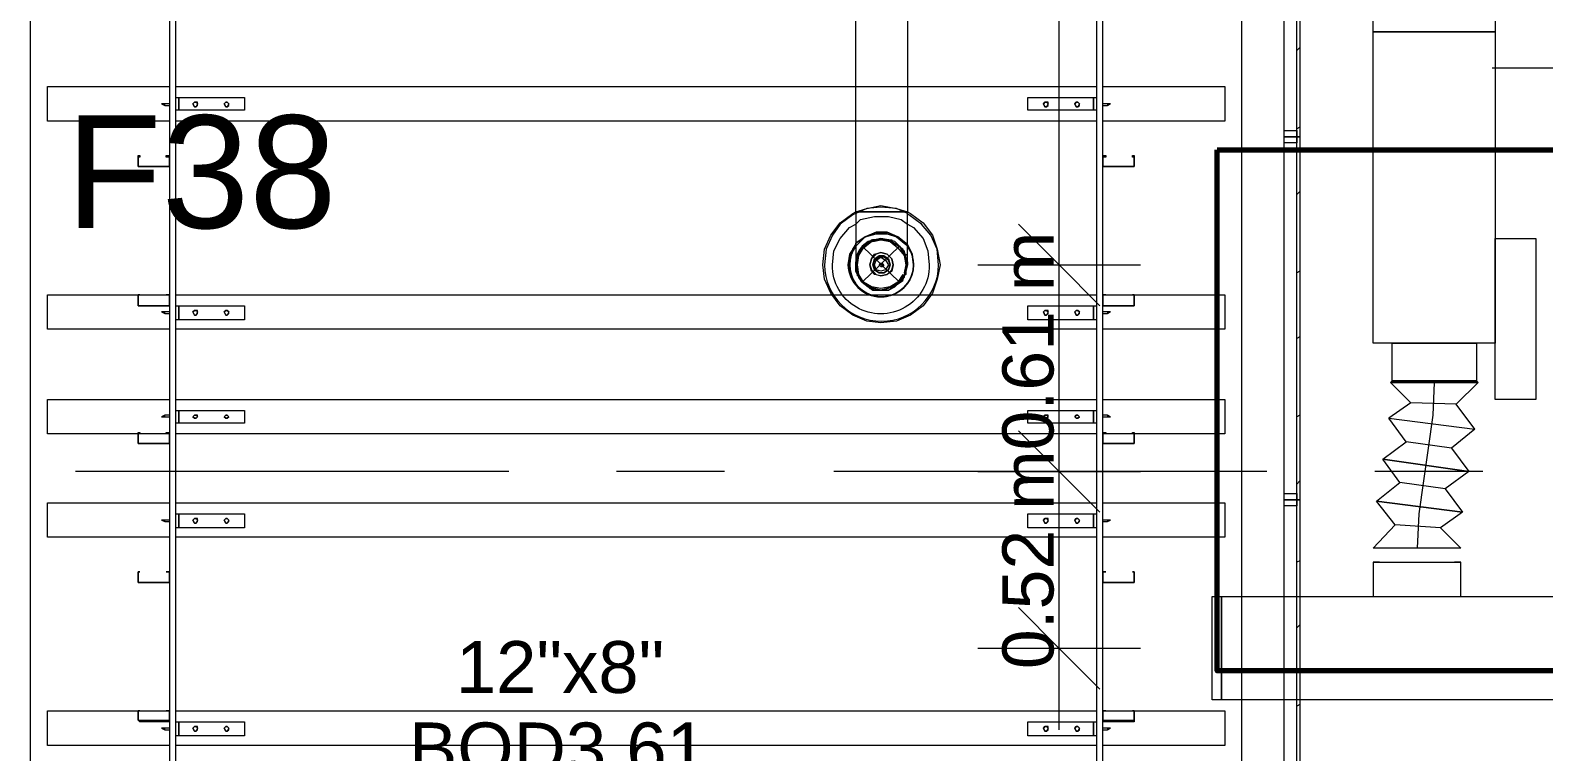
# Model space of a CAD drawing. Header units: metres. Extents: x -2 to 237, y -8 to 52.
# Drawn here: x 28.561 to 32.996, y 13.14 to 15.252 of the extents above; entities that cross this region are included whole.
import ezdxf

# ---------------------------------------------------------------- set-up
doc = ezdxf.new("R2010")
doc.units = ezdxf.units.M
doc.layers.add('HVAC - Ductos', color=5, linetype='Continuous', lineweight=0)
doc.layers.add('PDF2_Text', color=7, linetype='Continuous', lineweight=0)
doc.layers.add('PDF2_Geometry', color=7, linetype='Continuous', lineweight=0, true_color=0xaaaaaa)
doc.styles.add('PDF Arial-BoldMT-Identity-H', font='arial.ttf')
doc.styles.add('PDF Helvetica', font='')
doc.styles.get('PDF Helvetica').set_extended_font_data('Helvetica')

msp = doc.modelspace()

# ---------------------------------------------------------------- linework, layer by layer
at = {"layer": 'HVAC - Ductos', "lineweight": 0}
for points in [[(31.576, 13.2044), (31.576, 13.9604), (31.576, 14.5652), (31.576, 17.195)], [(31.1315, 16.6361), (31.1315, 14.7209), (31.1407, 14.7163), (31.1773, 14.6889), (31.2049, 14.6522), (31.2186, 14.611), (31.2277, 14.5652), (31.2186, 14.5239), (31.2049, 14.4827), (31.1773, 14.446), (31.1407, 14.4186), (31.0994, 14.4002), (31.0536, 14.3956), (31.0124, 14.4002), (30.9712, 14.4186), (30.9345, 14.446), (30.907, 14.4827), (30.8887, 14.5239), (30.8841, 14.5652), (30.8887, 14.611), (30.907, 14.6522), (30.9345, 14.6889), (30.9712, 14.7163), (30.9803, 14.7209), (30.9803, 16.6361)], [(32.8451, 15.1424), (33.0696, 15.1424)], [(30.9803, 14.7209), (31.0124, 14.7301), (31.0536, 14.7393), (31.0994, 14.7301), (31.1315, 14.7209)], [(31.1315, 14.7163), (31.0994, 14.7301), (31.0536, 14.7347), (31.0124, 14.7301), (30.9803, 14.7163)], [(31.1315, 14.5652), (31.1315, 14.5743), (31.1315, 14.5926), (31.1315, 14.6201), (31.1315, 14.6568), (31.1315, 14.698), (31.1315, 14.7209), (31.1269, 14.7209), (31.1224, 14.7209), (31.1086, 14.7209), (31.0948, 14.7209), (31.0765, 14.7209), (31.0536, 14.7209), (31.0353, 14.7209), (31.017, 14.7209), (30.9986, 14.7209), (30.9895, 14.7209), (30.9803, 14.7209), (30.9803, 14.6751), (30.9803, 14.6338), (30.9803, 14.6018), (30.9803, 14.5789), (30.9803, 14.5698)], [(30.9803, 14.7209), (30.9895, 14.7209), (30.9986, 14.7209), (31.017, 14.7209), (31.0353, 14.7209), (31.0536, 14.7209), (31.0765, 14.7209), (31.0948, 14.7209), (31.1086, 14.7209), (31.1224, 14.7209), (31.1269, 14.7209), (31.1315, 14.7209)], [(30.9803, 14.6843), (30.994, 14.698), (31.0353, 14.7072), (31.0765, 14.7072), (31.1132, 14.698), (31.1315, 14.6843)], [(31.4568, 14.6843), (31.576, 14.5652), (31.6951, 14.446)], [(31.1315, 14.5743), (31.1269, 14.5881), (31.1224, 14.6064), (31.1086, 14.6201), (31.0948, 14.6338), (31.0765, 14.6384), (31.0536, 14.643), (31.0353, 14.6384), (31.017, 14.6338), (30.9986, 14.6201), (30.9895, 14.6064), (30.9803, 14.5881), (30.9803, 14.5743)], [(31.1178, 14.5376), (31.104, 14.5148), (31.0811, 14.501), (31.0536, 14.4964), (31.0262, 14.501), (31.0032, 14.5148), (30.9895, 14.5376), (30.9849, 14.5652), (30.9895, 14.5926), (31.0032, 14.6156), (31.0262, 14.6338), (31.0536, 14.6384), (31.0811, 14.6338), (31.104, 14.6156), (31.1224, 14.5926), (31.1269, 14.5652), (31.1224, 14.5376), (31.1086, 14.5148), (31.0857, 14.501)], [(30.9895, 14.5972), (31.0032, 14.6201), (31.0216, 14.6338), (31.0262, 14.6384), (31.0307, 14.6384)], [(31.0307, 14.6338), (31.0536, 14.6384), (31.0811, 14.6338)], [(31.0811, 14.6384), (31.0857, 14.6384), (31.0857, 14.6338), (31.1086, 14.6201), (31.1224, 14.5972), (31.1269, 14.5972), (31.1269, 14.5926)], [(30.9849, 14.5422), (30.9803, 14.5652), (30.9849, 14.5926), (30.9849, 14.5972)], [(30.9849, 14.5972), (30.9849, 14.5972)], [(31.1224, 14.5926), (31.1269, 14.5652), (31.1224, 14.5422)], [(31.0307, 14.4964), (31.0262, 14.4964), (31.0216, 14.4964), (31.017, 14.501), (30.9986, 14.5148), (30.9895, 14.5285), (30.9803, 14.5468), (30.9803, 14.5652), (30.9803, 14.5743), (30.9803, 14.5652), (30.9803, 14.5468), (30.9895, 14.5285), (30.9986, 14.5148), (31.017, 14.501), (31.0216, 14.4964)], [(30.9803, 14.5698), (30.9803, 14.5652)], [(31.1269, 14.5376), (31.1269, 14.5468), (31.1315, 14.5652), (31.1315, 14.5743), (31.1315, 14.5652), (31.1269, 14.5468), (31.1269, 14.5376), (31.1224, 14.5331)], [(31.3377, 14.5652), (31.576, 14.5652), (31.8142, 14.5652)], [(30.9849, 14.5331), (30.9849, 14.5376), (30.9849, 14.5422)], [(31.0216, 14.501), (31.0032, 14.5148), (30.9895, 14.5376)], [(31.1269, 14.5376), (31.1269, 14.5376)], [(31.1269, 14.5376), (31.1269, 14.5376)], [(31.0765, 14.4964), (31.0536, 14.4918), (31.0307, 14.4964)], [(31.0765, 14.4918), (31.0765, 14.4918)], [(31.0765, 14.4918), (31.0765, 14.4918)], [(31.0857, 14.4964), (31.0811, 14.4964)], [(32.6068, 14.1619), (32.5473, 14.2215), (32.8039, 14.2215), (32.7947, 14.2215), (32.7764, 14.2215), (32.7488, 14.2215), (32.7122, 14.2215), (32.6756, 14.2215), (32.6343, 14.2215), (32.6022, 14.2215), (32.5748, 14.2215), (32.5564, 14.2215), (32.5473, 14.2215), (32.5564, 14.2215), (32.5748, 14.2215), (32.6022, 14.2215), (32.6343, 14.2215), (32.6756, 14.2215), (32.7122, 14.2215), (32.7488, 14.2215), (32.7764, 14.2215), (32.7947, 14.2215), (32.8039, 14.2215), (32.7993, 14.2261), (32.7947, 14.2261), (32.7764, 14.2261), (32.7488, 14.2261), (32.7122, 14.2261), (32.6756, 14.2261), (32.6343, 14.2261), (32.6022, 14.2261), (32.5748, 14.2261), (32.5564, 14.2261), (32.5518, 14.2261), (32.5518, 14.3361), (32.5564, 14.3361), (32.5656, 14.3361), (32.5885, 14.3361), (32.6114, 14.3361), (32.6435, 14.3361), (32.6756, 14.3361), (32.7076, 14.3361), (32.7397, 14.3361), (32.7626, 14.3361), (32.7855, 14.3361), (32.7947, 14.3361), (32.7993, 14.3361), (32.7993, 14.2261), (32.7947, 14.2261), (32.7764, 14.2261), (32.7488, 14.2261), (32.7122, 14.2261), (32.6756, 14.2261), (32.6343, 14.2261), (32.6022, 14.2261), (32.5748, 14.2261), (32.5564, 14.2261), (32.5518, 14.2261), (32.5473, 14.2215), (32.8039, 14.2215), (32.7397, 14.1574), (32.6068, 14.1619), (32.5427, 14.1161), (32.7947, 14.084), (32.7397, 14.1574)], [(32.6756, 14.2215), (32.671, 14.1253), (32.6572, 14.0291), (32.6435, 13.9329), (32.6298, 13.8367), (32.6252, 13.7359)], [(32.726, 14.0291), (32.7764, 13.9604), (32.5244, 13.997), (32.5931, 14.0474), (32.5427, 14.1161), (32.7947, 14.084), (32.726, 14.0291), (32.5931, 14.0474)], [(31.4568, 14.0794), (31.576, 13.9604), (31.6951, 13.8412)], [(32.7076, 13.91), (32.758, 13.8412), (32.506, 13.8733), (32.5748, 13.9283), (32.5244, 13.997), (32.7764, 13.9604), (32.7076, 13.91), (32.5748, 13.9283)], [(31.3377, 13.9604), (31.576, 13.9604), (31.8142, 13.9604)], [(32.6939, 13.7954), (32.7534, 13.7359), (32.4969, 13.7359), (32.561, 13.8045), (32.506, 13.8733), (32.758, 13.8412), (32.6939, 13.7954), (32.561, 13.8045)], [(32.4969, 13.6947), (32.4969, 13.5939), (32.5014, 13.5939)], [(32.5152, 13.6947), (32.5014, 13.6947), (32.4969, 13.6947), (32.5014, 13.6947), (32.5152, 13.6947), (32.5335, 13.6947), (32.561, 13.6947), (32.5931, 13.6947), (32.6252, 13.6947), (32.6572, 13.6947), (32.6893, 13.6947), (32.7168, 13.6947), (32.7351, 13.6947), (32.7488, 13.6947), (32.7534, 13.6947), (32.7488, 13.6947), (32.7351, 13.6947)], [(32.7488, 13.5939), (32.7534, 13.5939), (32.7534, 13.6947)], [(32.506, 13.5939), (32.5106, 13.5939), (32.5152, 13.5939)], [(32.5198, 13.5939), (32.5244, 13.5939), (32.5335, 13.5939)], [(32.5381, 13.5939), (32.5473, 13.5939), (32.5564, 13.5939)], [(32.5656, 13.5939), (32.5702, 13.5939), (32.5839, 13.5939)], [(32.5931, 13.5939), (32.5976, 13.5939), (32.6252, 13.5939), (32.6526, 13.5939), (32.6572, 13.5939)], [(32.6664, 13.5939), (32.6802, 13.5939), (32.6847, 13.5939)], [(32.6939, 13.5939), (32.703, 13.5939), (32.7122, 13.5939)], [(32.7168, 13.5939), (32.726, 13.5939), (32.7305, 13.5939)], [(32.7351, 13.5939), (32.7397, 13.5939), (32.7442, 13.5939)], [(31.4568, 13.5618), (31.576, 13.4426), (31.6951, 13.3235)], [(31.8142, 13.4426), (31.576, 13.4426), (31.3377, 13.4426)]]:
    msp.add_lwpolyline(points, dxfattribs=at)
for points in [[(32.4969, 15.2478), (32.4969, 15.2937), (32.8543, 15.2937), (32.8543, 15.2478)], [(32.4969, 14.3361), (32.4969, 15.2478), (32.8543, 15.2478), (32.8543, 14.3361)], [(30.9803, 14.6292), (31.0078, 14.6476), (31.0399, 14.6614), (31.072, 14.6614), (31.104, 14.6476), (31.1269, 14.6292), (31.1315, 14.6247), (31.1269, 14.6292), (31.104, 14.6476), (31.072, 14.6614), (31.0399, 14.6614), (31.0078, 14.6476), (30.9803, 14.6292), (30.9803, 14.6247)], [(31.1269, 14.6247), (31.0994, 14.6476), (31.072, 14.6568), (31.0399, 14.6568), (31.0078, 14.6476), (30.9849, 14.6247), (30.9803, 14.6201), (30.9849, 14.6247), (31.0078, 14.6476), (31.0399, 14.6568), (31.072, 14.6568), (31.0994, 14.6476), (31.1269, 14.6247), (31.1315, 14.6201)], [(31.1269, 14.5468), (31.1178, 14.5285), (31.1086, 14.5148), (31.0902, 14.501), (31.072, 14.4964), (31.0536, 14.4918), (31.0353, 14.4964), (31.017, 14.501), (31.0032, 14.5148), (30.9895, 14.5285), (30.9849, 14.5468), (30.9803, 14.5652), (30.9849, 14.5835), (30.9895, 14.6018), (31.0032, 14.6201), (31.017, 14.6292), (31.0353, 14.6384), (31.0536, 14.6384), (31.072, 14.6384), (31.0902, 14.6292), (31.1086, 14.6201), (31.1178, 14.6018), (31.1269, 14.5835), (31.1269, 14.5652)], [(32.9734, 14.1711), (32.8543, 14.1711), (32.8543, 14.643), (32.9734, 14.643)], [(31.0262, 14.5835), (31.0216, 14.5652), (31.0262, 14.5835), (31.0353, 14.5972), (31.0536, 14.6018), (31.072, 14.5972), (31.0857, 14.5835), (31.0902, 14.5652), (31.0857, 14.5835), (31.072, 14.5972), (31.0536, 14.6018), (31.0399, 14.5972)], [(31.0353, 14.5789), (31.0307, 14.5652), (31.0353, 14.5835), (31.0491, 14.5926), (31.0628, 14.5926), (31.0765, 14.5835), (31.0811, 14.5652), (31.0765, 14.5789), (31.0628, 14.5881), (31.0491, 14.5881)], [(31.1499, 14.5652), (31.1453, 14.5972), (31.1315, 14.6247), (31.1453, 14.5972)], [(31.0857, 14.5514), (31.0902, 14.5652), (31.0857, 14.5468), (31.072, 14.5376), (31.0536, 14.5331), (31.0353, 14.5376), (31.0262, 14.5468), (31.0216, 14.5652), (31.0262, 14.5514), (31.0399, 14.5376), (31.0536, 14.5331), (31.072, 14.5376)], [(31.0765, 14.5514), (31.0811, 14.5652), (31.0765, 14.5514), (31.0628, 14.5422), (31.0491, 14.5422), (31.0353, 14.5514), (31.0307, 14.5652), (31.0353, 14.5514), (31.0491, 14.5422), (31.0628, 14.5422)], [(31.0399, 14.5789), (31.0536, 14.5881), (31.0674, 14.5789), (31.0765, 14.5652), (31.0674, 14.5514), (31.0536, 14.5468), (31.0399, 14.5514), (31.0353, 14.5652)], [(31.0536, 14.5698), (31.0491, 14.5652), (31.0536, 14.5698), (31.0582, 14.5698), (31.0628, 14.5652), (31.0582, 14.5606), (31.0536, 14.5606), (31.0491, 14.5652), (31.0536, 14.5606), (31.0582, 14.5606), (31.0582, 14.5652), (31.0582, 14.5698)], [(31.0262, 14.4964), (31.0353, 14.4918), (31.0536, 14.4918), (31.0765, 14.4918), (31.0948, 14.501), (31.1086, 14.5148), (31.1224, 14.5285), (31.1224, 14.5376), (31.1224, 14.5285), (31.1086, 14.5148), (31.0948, 14.501), (31.0765, 14.4918), (31.0536, 14.4918), (31.0353, 14.4918)], [(31.0216, 14.4964), (31.0262, 14.4964)], [(32.5518, 14.2261), (32.5564, 14.2261), (32.5656, 14.2261), (32.5885, 14.2261), (32.6114, 14.2261), (32.6435, 14.2261), (32.6756, 14.2261), (32.7076, 14.2261), (32.7397, 14.2261), (32.7626, 14.2261), (32.7855, 14.2261), (32.7947, 14.2261), (32.7993, 14.2261), (32.7947, 14.2261), (32.7855, 14.2261), (32.7626, 14.2261), (32.7397, 14.2261), (32.7076, 14.2261), (32.6756, 14.2261), (32.6435, 14.2261), (32.6114, 14.2261), (32.5885, 14.2261), (32.5656, 14.2261), (32.5564, 14.2261)], [(32.0524, 13.5939), (32.0524, 13.2914), (32.025, 13.2914), (32.025, 13.5939)], [(32.0524, 13.5939), (37.8437, 13.5939), (37.8437, 13.2914), (32.0524, 13.2914)]]:
    msp.add_lwpolyline(points, close=True, dxfattribs=at)
for points in [[(30.9803, 14.7163), (30.9712, 14.7118), (30.9345, 14.6843), (30.9116, 14.6522), (30.8933, 14.611), (30.8887, 14.5652, 0.986385), (31.2231, 14.5652), (31.2186, 14.611), (31.2003, 14.6522), (31.1727, 14.6843), (31.1361, 14.7118), (31.1315, 14.7163)], [(31.1315, 14.6843), (31.1499, 14.6751), (31.1773, 14.643), (31.1911, 14.6064), (31.1957, 14.5652, -1.008592), (30.9116, 14.5652), (30.9162, 14.6064), (30.9345, 14.643), (30.962, 14.6751), (30.9803, 14.6843)]]:
    msp.add_lwpolyline(points, format="xyb", dxfattribs=at)
msp.add_lwpolyline([(30.9803, 14.6247), (30.962, 14.5972), (30.9574, 14.5652, 0.97095), (31.1499, 14.5652), (31.1453, 14.5972), (31.1315, 14.6201, -1.369184), (30.962, 14.5652), (30.9666, 14.5972), (30.9803, 14.6201, 1.369178), (31.1499, 14.5652, -1.384558)], format="xyb", close=True, dxfattribs=at)
at = {"layer": 'PDF2_Geometry', "lineweight": 0}
for points in [[(32.2357, 12.8287), (32.2357, 18.1159)], [(31.9929, 12.8287), (31.7959, 12.8287), (31.7043, 12.8287), (31.7043, 16.6636), (31.6859, 16.6636), (31.6859, 12.8287), (28.9873, 12.8287), (28.9873, 16.6636), (28.9689, 16.6636), (28.9689, 12.8287), (28.9689, 12.8562), (28.9598, 12.8562), (28.9689, 12.8562), (28.9689, 12.8287), (28.8773, 12.8287), (28.7307, 12.8287)], [(32.2815, 15.202), (32.2724, 15.1928)], [(28.9689, 14.9867), (28.6116, 14.9867), (28.6116, 15.0874), (28.9689, 15.0874)], [(28.9873, 15.0874), (31.6859, 15.0874)], [(31.7043, 15.0874), (32.0616, 15.0874), (32.0616, 14.9867), (31.7043, 14.9867)], [(28.9689, 15.037), (28.9553, 15.037), (28.9461, 15.037), (28.9553, 15.0325), (28.9689, 15.0325)], [(28.9553, 15.0325), (28.9553, 15.037)], [(28.9965, 15.0416), (28.9965, 15.0416)], [(31.6767, 15.0416), (31.6767, 15.0416)], [(31.7043, 15.0325), (31.718, 15.0325), (31.7271, 15.037), (31.718, 15.037), (31.7043, 15.037)], [(31.718, 15.037), (31.718, 15.0325)], [(31.718, 15.037), (31.718, 15.037)], [(28.9965, 15.0325), (28.9965, 15.0279)], [(31.6767, 15.0279), (31.6767, 15.0325)], [(31.6859, 14.9867), (28.9873, 14.9867)], [(32.2815, 14.9684), (32.2724, 14.9638)], [(28.9689, 14.8538), (28.9689, 14.8538)], [(28.9689, 14.8538), (28.9689, 14.8538)], [(31.7043, 14.8538), (31.7043, 14.8538)], [(31.7043, 14.8538), (31.7043, 14.8538)], [(31.7959, 14.8538), (31.7959, 14.8538)], [(31.7959, 14.8538), (31.7959, 14.8538)], [(32.2815, 14.7805), (32.2724, 14.7713)], [(32.2815, 14.5468), (32.2724, 14.5422)], [(28.9689, 14.3773), (28.6116, 14.3773), (28.6116, 14.4781), (28.8773, 14.4781), (28.9689, 14.4781)], [(28.8819, 14.4781), (28.8819, 14.4781)], [(28.9598, 14.4781), (28.9598, 14.4781)], [(28.9873, 14.4781), (31.6859, 14.4781)], [(31.7043, 14.4781), (31.7959, 14.4781), (32.0616, 14.4781), (32.0616, 14.3773), (31.7043, 14.3773)], [(31.7134, 14.4781), (31.7134, 14.4781)], [(31.7913, 14.4781), (31.7913, 14.4781)], [(28.9689, 14.4277), (28.9553, 14.4277), (28.9461, 14.4277), (28.9553, 14.4231), (28.9689, 14.4231)], [(28.9553, 14.4231), (28.9553, 14.4277)], [(28.9965, 14.4323), (28.9965, 14.4277)], [(28.9965, 14.4231), (28.9965, 14.4186)], [(31.6767, 14.4277), (31.6767, 14.4323)], [(31.6767, 14.4186), (31.6767, 14.4231)], [(31.7043, 14.4231), (31.718, 14.4231), (31.7271, 14.4277), (31.718, 14.4277), (31.7043, 14.4277)], [(31.718, 14.4277), (31.718, 14.4231)], [(31.718, 14.4277), (31.718, 14.4277)], [(31.6859, 14.3773), (28.9873, 14.3773)], [(32.2815, 14.3543), (32.2724, 14.3498)], [(28.9689, 14.0703), (28.8773, 14.0703), (28.6116, 14.0703), (28.6116, 14.1711), (28.9689, 14.1711)], [(28.9873, 14.1711), (31.6859, 14.1711)], [(31.7043, 14.1711), (32.0616, 14.1711), (32.0616, 14.0703), (31.7959, 14.0703), (31.7043, 14.0703)], [(28.9689, 14.1253), (28.9553, 14.1253), (28.9461, 14.1207), (28.9553, 14.1207), (28.9689, 14.1207)], [(28.9553, 14.1207), (28.9553, 14.1253)], [(28.9965, 14.1299), (28.9965, 14.1253)], [(28.9965, 14.1161), (28.9965, 14.1161)], [(31.6767, 14.1253), (31.6767, 14.1299)], [(31.6767, 14.1161), (31.6767, 14.1161)], [(31.7043, 14.1207), (31.718, 14.1207), (31.7271, 14.1207), (31.718, 14.1253), (31.7043, 14.1253)], [(31.718, 14.1253), (31.718, 14.1207)], [(31.718, 14.1207), (31.718, 14.1207)], [(32.2815, 14.1253), (32.2724, 14.1207)], [(31.6859, 14.0703), (28.9873, 14.0703)], [(28.9689, 14.0428), (28.9689, 14.0428)], [(28.9689, 14.0428), (28.9689, 14.0428)], [(31.7043, 14.0428), (31.7043, 14.0428)], [(31.7043, 14.0428), (31.7043, 14.0428)], [(31.7959, 14.0428), (31.7959, 14.0428)], [(31.7959, 14.0428), (31.7959, 14.0428)], [(29.9632, 13.9604), (28.694, 13.9604)], [(30.5955, 13.9604), (30.2793, 13.9604)], [(32.1853, 13.9604), (30.9162, 13.9604)], [(32.2815, 13.9329), (32.2724, 13.9237)], [(32.8176, 13.9604), (32.5014, 13.9604)], [(28.9689, 13.7679), (28.6116, 13.7679), (28.6116, 13.8688), (28.9689, 13.8688)], [(28.9873, 13.8688), (31.6859, 13.8688)], [(31.7043, 13.8688), (32.0616, 13.8688), (32.0616, 13.7679), (31.7043, 13.7679)], [(32.2724, 12.8287), (32.2724, 13.8779), (32.2815, 13.8779), (32.2815, 12.8287), (32.2724, 12.8287), (32.2724, 11.7382), (32.2815, 11.7382), (32.2815, 11.5183), (32.2724, 11.5183), (32.2724, 11.7382), (32.2815, 11.7382), (32.2815, 12.8287), (32.2815, 11.7382), (32.2815, 11.5183), (32.2724, 11.5183), (32.2815, 11.5183)], [(28.9689, 13.8183), (28.9553, 13.8183), (28.9461, 13.8183), (28.9553, 13.8137), (28.9689, 13.8137)], [(28.9553, 13.8137), (28.9553, 13.8183)], [(28.9965, 13.8229), (28.9965, 13.8183)], [(28.9965, 13.8137), (28.9965, 13.8091)], [(31.6767, 13.8183), (31.6767, 13.8229)], [(31.6767, 13.8091), (31.6767, 13.8137)], [(31.7043, 13.8137), (31.718, 13.8137), (31.7271, 13.8183), (31.718, 13.8183), (31.7043, 13.8183)], [(31.718, 13.8183), (31.718, 13.8137)], [(31.718, 13.8183), (31.718, 13.8183)], [(31.6859, 13.7679), (28.9873, 13.7679)], [(28.8819, 13.6671), (28.8819, 13.6671)], [(28.9598, 13.6671), (28.9598, 13.6671)], [(31.7134, 13.6671), (31.7134, 13.6671)], [(31.7913, 13.6671), (31.7913, 13.6671)], [(32.2815, 13.6992), (32.2724, 13.6947)], [(28.9689, 13.6351), (28.9689, 13.6351)], [(28.9689, 13.6351), (28.9689, 13.6351)], [(31.7043, 13.6351), (31.7043, 13.6351)], [(31.7043, 13.6351), (31.7043, 13.6351)], [(31.7959, 13.6351), (31.7959, 13.6351)], [(31.7959, 13.6351), (31.7959, 13.6351)], [(32.2815, 13.5114), (32.2724, 13.5022)], [(32.2815, 13.2777), (32.2724, 13.2731)], [(28.9689, 13.1585), (28.6116, 13.1585), (28.6116, 13.2593), (28.8773, 13.2593), (28.9689, 13.2593)], [(28.8819, 13.2593), (28.8819, 13.2593)], [(28.9598, 13.2593), (28.9598, 13.2593)], [(28.9689, 13.2319), (28.9689, 13.2319)], [(28.9873, 13.2593), (31.6859, 13.2593)], [(31.7043, 13.2593), (31.7959, 13.2593), (32.0616, 13.2593), (32.0616, 13.1585), (31.7043, 13.1585)], [(31.7043, 13.2319), (31.7043, 13.2319)], [(31.7134, 13.2593), (31.7134, 13.2593)], [(31.7913, 13.2593), (31.7913, 13.2593)], [(31.7959, 13.2319), (31.7959, 13.2319)], [(28.9689, 13.209), (28.9553, 13.209), (28.9461, 13.209), (28.9553, 13.2044), (28.9689, 13.2044)], [(28.9553, 13.2044), (28.9553, 13.209)], [(28.9965, 13.2136), (28.9965, 13.209)], [(28.9965, 13.2044), (28.9965, 13.1998)], [(31.6767, 13.209), (31.6767, 13.2136)], [(31.6767, 13.1998), (31.6767, 13.2044)], [(31.7043, 13.2044), (31.718, 13.2044), (31.7271, 13.209), (31.718, 13.209), (31.7043, 13.209)], [(31.718, 13.209), (31.718, 13.2044)], [(31.718, 13.209), (31.718, 13.209)], [(31.6859, 13.1585), (28.9873, 13.1585)]]:
    msp.add_lwpolyline(points, dxfattribs=at)
for points in [[(28.5612, 16.6636), (28.5612, 12.8287), (32.112, 12.8287), (32.112, 16.6636)], [(32.2724, 15.9992), (32.2815, 15.9992), (32.2815, 14.9408), (32.2724, 14.9408)], [(28.9873, 15.0554), (28.9965, 15.0554), (29.1889, 15.0554), (29.1889, 15.0188), (28.9965, 15.0188), (28.9873, 15.0188)], [(28.9965, 15.0554), (28.9965, 15.0188)], [(28.9965, 15.037), (28.9965, 15.0279), (28.9965, 15.037), (28.9965, 15.0416), (28.9965, 15.037), (28.9965, 15.0279), (28.9965, 15.037), (28.9965, 15.0416)], [(29.0377, 15.037), (29.0423, 15.0279), (29.0469, 15.0279), (29.0514, 15.0325), (29.0514, 15.037), (29.0514, 15.0416), (29.0423, 15.0416)], [(29.0514, 15.037), (29.0469, 15.0279), (29.0423, 15.0279), (29.0377, 15.037), (29.0423, 15.0416), (29.0469, 15.0416)], [(29.1293, 15.037), (29.1339, 15.0279), (29.1385, 15.0279), (29.1431, 15.0325), (29.1431, 15.037), (29.1385, 15.0416), (29.1339, 15.0416)], [(29.1431, 15.037), (29.1385, 15.0279), (29.1339, 15.0279), (29.1293, 15.037), (29.1339, 15.0416), (29.1385, 15.0416)], [(31.6859, 15.0554), (31.6859, 15.0188), (31.6767, 15.0188), (31.4843, 15.0188), (31.4843, 15.0554), (31.6767, 15.0554)], [(31.5302, 15.037), (31.5347, 15.0279), (31.5393, 15.0279), (31.5438, 15.0325), (31.5438, 15.037), (31.5438, 15.0416), (31.5347, 15.0416)], [(31.5438, 15.037), (31.5393, 15.0279), (31.5347, 15.0279), (31.5302, 15.037), (31.5347, 15.0416), (31.5393, 15.0416)], [(31.6218, 15.037), (31.6263, 15.0279), (31.6309, 15.0279), (31.6355, 15.0325), (31.6355, 15.037), (31.6309, 15.0416), (31.6263, 15.0416)], [(31.6355, 15.037), (31.6309, 15.0279), (31.6263, 15.0279), (31.6218, 15.037), (31.6263, 15.0416), (31.6309, 15.0416)], [(31.6767, 15.0554), (31.6767, 15.0188)], [(31.6767, 15.037), (31.6767, 15.0279), (31.6767, 15.037), (31.6767, 15.0416), (31.6767, 15.037), (31.6767, 15.0279), (31.6767, 15.037), (31.6767, 15.0416)], [(32.2357, 14.9592), (32.2724, 14.9592), (32.2724, 14.9408), (32.2357, 14.9408)], [(32.2357, 14.9408), (32.2724, 14.9408), (32.2724, 14.9225), (32.2357, 14.9225)], [(32.2724, 14.9408), (32.2815, 14.9408), (32.2815, 13.8779), (32.2724, 13.8779)], [(28.8819, 14.8859), (28.8819, 14.8813), (28.8773, 14.8813), (28.8773, 14.8538), (28.8819, 14.8538), (28.9689, 14.8538), (28.9689, 14.8813), (28.9598, 14.8813), (28.9598, 14.8859), (28.9689, 14.8859), (28.9689, 14.8538), (28.8819, 14.8538), (28.8773, 14.8538), (28.8773, 14.8859)], [(31.7959, 14.8538), (31.7043, 14.8538), (31.7043, 14.8859), (31.7134, 14.8859), (31.7134, 14.8813), (31.7043, 14.8813), (31.7043, 14.8538), (31.7959, 14.8538), (31.7959, 14.8813), (31.7913, 14.8813), (31.7913, 14.8859), (31.7959, 14.8859)], [(28.8773, 14.4506), (28.8773, 14.446), (28.8819, 14.446), (28.9689, 14.446), (28.9689, 14.4506), (28.9689, 14.4781), (28.9598, 14.4781), (28.9689, 14.4781), (28.9689, 14.4506), (28.9689, 14.446), (28.8819, 14.446), (28.8773, 14.446), (28.8773, 14.4506), (28.8773, 14.4781)], [(28.8819, 14.4781), (28.8773, 14.4781)], [(31.7959, 14.4506), (31.7959, 14.446), (31.7043, 14.446), (31.7043, 14.4506), (31.7043, 14.4781), (31.7134, 14.4781), (31.7043, 14.4781), (31.7043, 14.4506), (31.7043, 14.446), (31.7959, 14.446), (31.7959, 14.4506), (31.7959, 14.4781)], [(31.7913, 14.4781), (31.7959, 14.4781)], [(28.9873, 14.446), (28.9965, 14.446), (29.1889, 14.446), (29.1889, 14.4048), (28.9965, 14.4048), (28.9873, 14.4048)], [(28.9965, 14.446), (28.9965, 14.4048)], [(28.9965, 14.4277), (28.9965, 14.4186), (28.9965, 14.4277), (28.9965, 14.4323), (28.9965, 14.4277), (28.9965, 14.4186), (28.9965, 14.4277), (28.9965, 14.4323)], [(29.0377, 14.4277), (29.0423, 14.4186), (29.0469, 14.4186), (29.0514, 14.4231), (29.0514, 14.4277), (29.0514, 14.4323), (29.0423, 14.4323)], [(29.0514, 14.4277), (29.0469, 14.4186), (29.0423, 14.4186), (29.0377, 14.4277), (29.0423, 14.4323), (29.0469, 14.4323)], [(29.1293, 14.4277), (29.1339, 14.4186), (29.1385, 14.4186), (29.1431, 14.4231), (29.1431, 14.4277), (29.1385, 14.4323), (29.1339, 14.4323)], [(29.1431, 14.4277), (29.1385, 14.4186), (29.1339, 14.4186), (29.1293, 14.4277), (29.1339, 14.4323), (29.1385, 14.4323)], [(31.6859, 14.446), (31.6859, 14.4048), (31.6767, 14.4048), (31.4843, 14.4048), (31.4843, 14.446), (31.6767, 14.446)], [(31.5302, 14.4277), (31.5347, 14.4186), (31.5393, 14.4186), (31.5438, 14.4231), (31.5438, 14.4277), (31.5438, 14.4323), (31.5347, 14.4323)], [(31.5438, 14.4277), (31.5393, 14.4186), (31.5347, 14.4186), (31.5302, 14.4277), (31.5347, 14.4323), (31.5393, 14.4323)], [(31.6218, 14.4277), (31.6263, 14.4186), (31.6309, 14.4186), (31.6355, 14.4231), (31.6355, 14.4277), (31.6309, 14.4323), (31.6263, 14.4323)], [(31.6355, 14.4277), (31.6309, 14.4186), (31.6263, 14.4186), (31.6218, 14.4277), (31.6263, 14.4323), (31.6309, 14.4323)], [(31.6767, 14.446), (31.6767, 14.4048)], [(31.6767, 14.4277), (31.6767, 14.4186), (31.6767, 14.4277), (31.6767, 14.4323), (31.6767, 14.4277), (31.6767, 14.4186), (31.6767, 14.4277), (31.6767, 14.4323)], [(28.9873, 14.1391), (28.9965, 14.1391), (29.1889, 14.1391), (29.1889, 14.1024), (28.9965, 14.1024), (28.9873, 14.1024)], [(28.9965, 14.1391), (28.9965, 14.1024)], [(28.9965, 14.1207), (28.9965, 14.1161), (28.9965, 14.1207), (28.9965, 14.1253), (28.9965, 14.1299), (28.9965, 14.1253), (28.9965, 14.1207), (28.9965, 14.1161), (28.9965, 14.1207), (28.9965, 14.1253)], [(29.0377, 14.1207), (29.0423, 14.1161), (29.0469, 14.1161), (29.0514, 14.1207), (29.0514, 14.1253), (29.0423, 14.1253)], [(29.0514, 14.1207), (29.0469, 14.1161), (29.0423, 14.1161), (29.0377, 14.1207), (29.0423, 14.1253), (29.0469, 14.1253)], [(29.1293, 14.1207), (29.1339, 14.1161), (29.1385, 14.1161), (29.1431, 14.1207), (29.1385, 14.1253), (29.1339, 14.1253)], [(29.1431, 14.1207), (29.1385, 14.1161), (29.1339, 14.1161), (29.1293, 14.1207), (29.1339, 14.1253), (29.1385, 14.1253)], [(31.6859, 14.1391), (31.6859, 14.1024), (31.6767, 14.1024), (31.4843, 14.1024), (31.4843, 14.1391), (31.6767, 14.1391)], [(31.5302, 14.1207), (31.5347, 14.1161), (31.5393, 14.1161), (31.5438, 14.1207), (31.5438, 14.1253), (31.5347, 14.1253)], [(31.5438, 14.1207), (31.5393, 14.1161), (31.5347, 14.1161), (31.5302, 14.1207), (31.5347, 14.1253), (31.5393, 14.1253)], [(31.6218, 14.1207), (31.6263, 14.1161), (31.6309, 14.1161), (31.6355, 14.1207), (31.6309, 14.1253), (31.6263, 14.1253)], [(31.6355, 14.1207), (31.6309, 14.1161), (31.6263, 14.1161), (31.6218, 14.1207), (31.6263, 14.1253), (31.6309, 14.1253)], [(31.6767, 14.1391), (31.6767, 14.1024)], [(31.6767, 14.1207), (31.6767, 14.1161), (31.6767, 14.1207), (31.6767, 14.1253), (31.6767, 14.1299), (31.6767, 14.1253), (31.6767, 14.1207), (31.6767, 14.1161), (31.6767, 14.1207), (31.6767, 14.1253)], [(28.8819, 14.0749), (28.8819, 14.0703), (28.8773, 14.0703), (28.8773, 14.0428), (28.8819, 14.0428), (28.9689, 14.0428), (28.9689, 14.0703), (28.9598, 14.0703), (28.9598, 14.0749), (28.9689, 14.0749), (28.9689, 14.0428), (28.8819, 14.0428), (28.8773, 14.0428), (28.8773, 14.0749)], [(31.7959, 14.0428), (31.7043, 14.0428), (31.7043, 14.0749), (31.7134, 14.0749), (31.7134, 14.0703), (31.7043, 14.0703), (31.7043, 14.0428), (31.7959, 14.0428), (31.7959, 14.0703), (31.7913, 14.0703), (31.7913, 14.0749), (31.7959, 14.0749)], [(32.2357, 13.8962), (32.2724, 13.8962), (32.2724, 13.8779), (32.2357, 13.8779)], [(32.2357, 13.8779), (32.2724, 13.8779), (32.2724, 13.8596), (32.2357, 13.8596)], [(28.9873, 13.8367), (28.9965, 13.8367), (29.1889, 13.8367), (29.1889, 13.7954), (28.9965, 13.7954), (28.9873, 13.7954)], [(28.9965, 13.8367), (28.9965, 13.7954)], [(28.9965, 13.8183), (28.9965, 13.8091), (28.9965, 13.8183), (28.9965, 13.8229), (28.9965, 13.8183), (28.9965, 13.8091), (28.9965, 13.8183), (28.9965, 13.8229)], [(29.0377, 13.8183), (29.0423, 13.8091), (29.0469, 13.8091), (29.0514, 13.8137), (29.0514, 13.8183), (29.0514, 13.8229), (29.0423, 13.8229)], [(29.0514, 13.8183), (29.0469, 13.8091), (29.0423, 13.8091), (29.0377, 13.8183), (29.0423, 13.8229), (29.0469, 13.8229)], [(29.1293, 13.8183), (29.1339, 13.8091), (29.1385, 13.8091), (29.1431, 13.8137), (29.1431, 13.8183), (29.1385, 13.8229), (29.1339, 13.8229)], [(29.1431, 13.8183), (29.1385, 13.8091), (29.1339, 13.8091), (29.1293, 13.8183), (29.1339, 13.8229), (29.1385, 13.8229)], [(31.6859, 13.8367), (31.6859, 13.7954), (31.6767, 13.7954), (31.4843, 13.7954), (31.4843, 13.8367), (31.6767, 13.8367)], [(31.5302, 13.8183), (31.5347, 13.8091), (31.5393, 13.8091), (31.5438, 13.8137), (31.5438, 13.8183), (31.5438, 13.8229), (31.5347, 13.8229)], [(31.5438, 13.8183), (31.5393, 13.8091), (31.5347, 13.8091), (31.5302, 13.8183), (31.5347, 13.8229), (31.5393, 13.8229)], [(31.6218, 13.8183), (31.6263, 13.8091), (31.6309, 13.8091), (31.6355, 13.8137), (31.6355, 13.8183), (31.6309, 13.8229), (31.6263, 13.8229)], [(31.6355, 13.8183), (31.6309, 13.8091), (31.6263, 13.8091), (31.6218, 13.8183), (31.6263, 13.8229), (31.6309, 13.8229)], [(31.6767, 13.8367), (31.6767, 13.7954)], [(31.6767, 13.8183), (31.6767, 13.8091), (31.6767, 13.8183), (31.6767, 13.8229), (31.6767, 13.8183), (31.6767, 13.8091), (31.6767, 13.8183), (31.6767, 13.8229)], [(28.8773, 13.6351), (28.8819, 13.6351), (28.9689, 13.6351), (28.9689, 13.6671), (28.9598, 13.6671), (28.9689, 13.6671), (28.9689, 13.6351), (28.8819, 13.6351), (28.8773, 13.6351), (28.8773, 13.6671)], [(28.8819, 13.6671), (28.8773, 13.6671)], [(31.7959, 13.6351), (31.7043, 13.6351), (31.7043, 13.6671), (31.7134, 13.6671), (31.7043, 13.6671), (31.7043, 13.6351), (31.7959, 13.6351), (31.7959, 13.6671)], [(31.7913, 13.6671), (31.7959, 13.6671)], [(28.8773, 13.2319), (28.8819, 13.2319), (28.9689, 13.2319), (28.9689, 13.2593), (28.9598, 13.2593), (28.9689, 13.2593), (28.9689, 13.2319), (28.9689, 13.2273), (28.8819, 13.2273), (28.8773, 13.2319), (28.8773, 13.2593)], [(28.8819, 13.2593), (28.8773, 13.2593)], [(28.9873, 13.2273), (28.9965, 13.2273), (29.1889, 13.2273), (29.1889, 13.1861), (28.9965, 13.1861), (28.9873, 13.1861)], [(28.9965, 13.2273), (28.9965, 13.1861)], [(31.6859, 13.2273), (31.6859, 13.1861), (31.6767, 13.1861), (31.4843, 13.1861), (31.4843, 13.2273), (31.6767, 13.2273)], [(31.6767, 13.2273), (31.6767, 13.1861)], [(31.7959, 13.2319), (31.7959, 13.2273), (31.7043, 13.2273), (31.7043, 13.2319), (31.7043, 13.2593), (31.7134, 13.2593), (31.7043, 13.2593), (31.7043, 13.2319), (31.7959, 13.2319), (31.7959, 13.2593)], [(31.7913, 13.2593), (31.7959, 13.2593)], [(28.9965, 13.209), (28.9965, 13.1998), (28.9965, 13.209), (28.9965, 13.2136), (28.9965, 13.209), (28.9965, 13.1998), (28.9965, 13.209), (28.9965, 13.2136)], [(29.0377, 13.209), (29.0423, 13.1998), (29.0469, 13.1998), (29.0514, 13.2044), (29.0514, 13.209), (29.0514, 13.2136), (29.0423, 13.2136)], [(29.0514, 13.209), (29.0469, 13.1998), (29.0423, 13.1998), (29.0377, 13.209), (29.0423, 13.2136), (29.0469, 13.2136)], [(29.1293, 13.209), (29.1339, 13.1998), (29.1385, 13.1998), (29.1431, 13.2044), (29.1431, 13.209), (29.1385, 13.2136), (29.1339, 13.2136)], [(29.1431, 13.209), (29.1385, 13.1998), (29.1339, 13.1998), (29.1293, 13.209), (29.1339, 13.2136), (29.1385, 13.2136)], [(31.5302, 13.209), (31.5347, 13.1998), (31.5393, 13.1998), (31.5438, 13.2044), (31.5438, 13.209), (31.5438, 13.2136), (31.5347, 13.2136)], [(31.5438, 13.209), (31.5393, 13.1998), (31.5347, 13.1998), (31.5302, 13.209), (31.5347, 13.2136), (31.5393, 13.2136)], [(31.6218, 13.209), (31.6263, 13.1998), (31.6309, 13.1998), (31.6355, 13.2044), (31.6355, 13.209), (31.6309, 13.2136), (31.6263, 13.2136)], [(31.6355, 13.209), (31.6309, 13.1998), (31.6263, 13.1998), (31.6218, 13.209), (31.6263, 13.2136), (31.6309, 13.2136)], [(31.6767, 13.209), (31.6767, 13.1998), (31.6767, 13.209), (31.6767, 13.2136), (31.6767, 13.209), (31.6767, 13.1998), (31.6767, 13.209), (31.6767, 13.2136)]]:
    msp.add_lwpolyline(points, close=True, dxfattribs=at)
at = {"layer": 'PDF2_Geometry', "color": 232, "lineweight": 70, "true_color": 0xe91e64}
msp.add_lwpolyline([(32.0392, 14.9025), (33.0686, 14.9025), (33.0686, 13.3767), (32.0392, 13.3767)], close=True, dxfattribs=at)
at = {"layer": 'PDF2_Geometry', "color": 8, "lineweight": 0, "true_color": 0x808080}
msp.add_lwpolyline([(31.1178, 14.611), (31.0765, 14.6384), (31.0307, 14.6384), (30.994, 14.611), (30.9803, 14.5652), (30.994, 14.5194), (31.0307, 14.4918), (31.0765, 14.4918), (31.1178, 14.5194), (31.1315, 14.5652)], close=True, dxfattribs=at)
for points in [[(30.9986, 14.6201), (31.1086, 14.5148)], [(31.1086, 14.6201), (30.9986, 14.5148)]]:
    msp.add_lwpolyline(points, dxfattribs=at)

# ---------------------------------------------------------------- texts
at = {"layer": 'PDF2_Text', "color": 232, "lineweight": 70, "true_color": 0xe91e64, "insert": (28.665, 14.8358), "char_height": 0.32989, "attachment_point": 4, "style": 'PDF Arial-BoldMT-Identity-H'}
msp.add_mtext('F38', dxfattribs=at)
at = {"layer": 'PDF2_Text', "lineweight": 0, "insert": (31.4858, 13.3817), "char_height": 0.150021, "attachment_point": 4, "rotation": 90, "style": 'PDF Helvetica'}
msp.add_mtext('0.52 m0.61 m', dxfattribs=at)
at = {"layer": 'PDF2_Text', "lineweight": 0, "char_height": 0.1519, "attachment_point": 4, "style": 'PDF Helvetica'}
for s, insert in [('12"x8"', (29.8085, 13.3867)), ('BOD3.61', (29.6711, 13.1484))]:
    msp.add_mtext(s, dxfattribs=dict(at, insert=insert))

doc.saveas('drawing.dxf')
